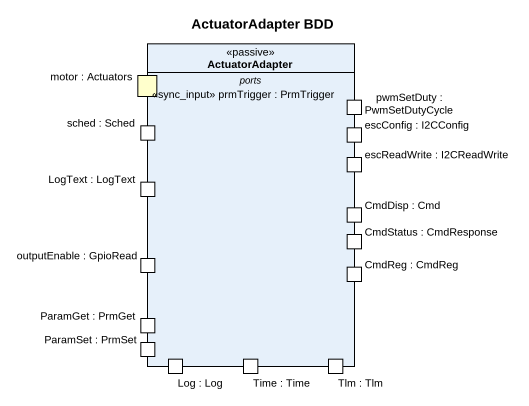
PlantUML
@startuml
title ActuatorAdapter BDD
hide circle
hide empty members
class ActuatorAdapter <<passive>> {
  -- ports --
  <<sync_input>> prmTrigger : PrmTrigger
  -- ports --
  Log : Log
  LogText : LogText
  motor : Actuators
  Time : Time
  Tlm : Tlm
  pwmSetDuty : PwmSetDutyCycle
  escConfig : I2CConfig
  escReadWrite : I2CReadWrite
  sched : Sched
  CmdDisp : Cmd
  CmdReg : CmdReg
  CmdStatus : CmdResponse
  outputEnable : GpioRead
  ParamGet : PrmGet
  ParamSet : PrmSet
}
@enduml
